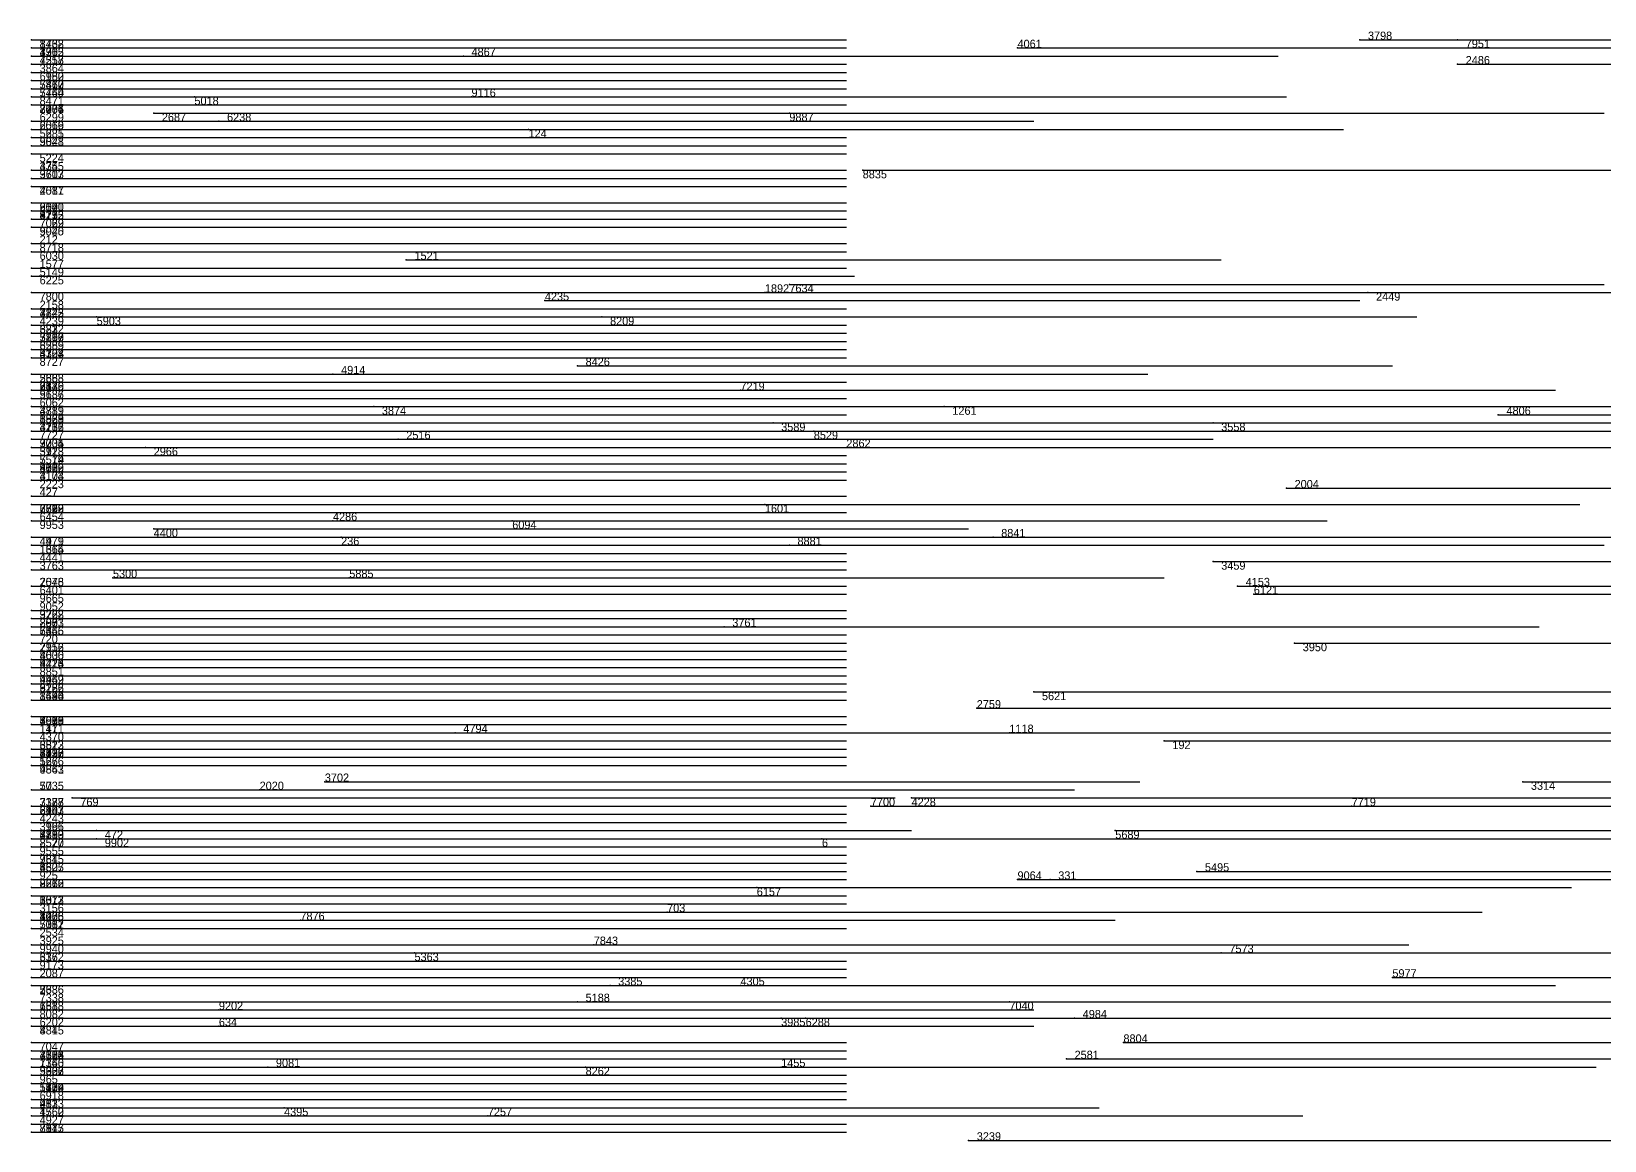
# Model space of a CAD drawing. Extents: x 0 to 1.1, y 0 to 1.
# Drawn here: x 0 to 0.193, y 0.733 to 0.869 of the extents above; entities that cross this region are included whole.
import ezdxf

# ---------------------------------------------------------------- set-up
doc = ezdxf.new("R2010")
doc.units = 0
for name, color, linetype in [('Normals', 1, 'CONTINUOUS'), ('Source_points', 5, 'CONTINUOUS'), ('Text', 3, 'CONTINUOUS')]:
    doc.layers.add(name, color=color, linetype=linetype)

msp = doc.modelspace()

# ---------------------------------------------------------------- linework, layer by layer
at = {"layer": 'Normals', "color": 1}
for p, q in [((0, 0.868, 0.669), (0.1, 0.868, 0.669)), ((0, 0.868, 0.422), (0.1, 0.868, 0.422)), ((0, 0.867, 0.419), (0.1, 0.867, 0.419)), ((0, 0.867, 0.095), (0.1, 0.867, 0.095)), ((0.121, 0.867), (0.221, 0.867)), ((0.163, 0.868), (0.263, 0.868)), ((0.175, 0.868, 1), (0.275, 0.868, 1)), ((0, 0.866, 0.098), (0.1, 0.866, 0.098)), ((0, 0.865, 0.765), (0.1, 0.865, 0.765)), ((0, 0.865, 0.653), (0.1, 0.865, 0.653)), ((0.053, 0.866, 1), (0.153, 0.866, 1)), ((0.175, 0.865, 1), (0.275, 0.865, 1)), ((0, 0.864, 0.944), (0.1, 0.864, 0.944)), ((0, 0.864, 0.093), (0.1, 0.864, 0.093)), ((0, 0.864, 0.058), (0.1, 0.864, 0.058)), ((0, 0.863, 0.598), (0.1, 0.863, 0.598)), ((0, 0.862, 0.093), (0.1, 0.862, 0.093)), ((0, 0.862, 0.528), (0.1, 0.862, 0.528)), ((0, 0.861, 0.189), (0.1, 0.861, 0.189)), ((0, 0.861, 0.821), (0.1, 0.861, 0.821)), ((0, 0.861, 0.924), (0.1, 0.861, 0.924)), ((0.02, 0.861), (0.12, 0.861)), ((0.054, 0.861), (0.154, 0.861)), ((0, 0.86, 0.68), (0.1, 0.86, 0.68)), ((0, 0.86, 0.825), (0.1, 0.86, 0.825)), ((0, 0.86, 0.677), (0.1, 0.86, 0.677)), ((0, 0.86, 0.715), (0.1, 0.86, 0.715)), ((0, 0.858, 0.952), (0.1, 0.858, 0.952)), ((0, 0.858, 0.518), (0.1, 0.858, 0.518)), ((0.015, 0.859, 1), (0.115, 0.859, 1)), ((0.023, 0.858, 1), (0.123, 0.858, 1)), ((0.093, 0.859), (0.193, 0.859)), ((0, 0.857, 0.342), (0.1, 0.857, 0.342)), ((0, 0.857, 0.259), (0.1, 0.857, 0.259)), ((0, 0.856, 0.425), (0.1, 0.856, 0.425)), ((0.061, 0.857), (0.161, 0.857)), ((0, 0.855, 0.679), (0.1, 0.855, 0.679)), ((0, 0.855, 0.897), (0.1, 0.855, 0.897)), ((0, 0.854, 0.082), (0.1, 0.854, 0.082)), ((0, 0.852, 0.129), (0.1, 0.852, 0.129)), ((0, 0.852, 0.833), (0.1, 0.852, 0.833)), ((0, 0.852, 0.379), (0.1, 0.852, 0.379)), ((0.102, 0.852), (0.202, 0.852)), ((0, 0.851, 0.4), (0.1, 0.851, 0.4)), ((0, 0.85, 0.912), (0.1, 0.85, 0.912)), ((0, 0.85, 0.422), (0.1, 0.85, 0.422)), ((0, 0.848, 0.551), (0.1, 0.848, 0.551)), ((0, 0.848, 0.432), (0.1, 0.848, 0.432)), ((0, 0.847, 0.977), (0.1, 0.847, 0.977)), ((0, 0.847, 0.459), (0.1, 0.847, 0.459)), ((0, 0.847, 0.072), (0.1, 0.847, 0.072)), ((0, 0.846, 0.45), (0.1, 0.846, 0.45)), ((0, 0.846, 0.273), (0.1, 0.846, 0.273)), ((0, 0.846, 0.178), (0.1, 0.846, 0.178)), ((0, 0.845, 0.27), (0.1, 0.845, 0.27)), ((0, 0.845, 0.722), (0.1, 0.845, 0.722)), ((0, 0.845, 0.149), (0.1, 0.845, 0.149)), ((0, 0.843, 0.341), (0.1, 0.843, 0.341)), ((0, 0.842, 0.866), (0.1, 0.842, 0.866)), ((0, 0.842, 0.855), (0.1, 0.842, 0.855)), ((0, 0.84, 0.92), (0.1, 0.84, 0.92)), ((0.046, 0.841, 1), (0.146, 0.841, 1)), ((0, 0.839, 0.201), (0.1, 0.839, 0.201)), ((0.001, 0.839, 1), (0.101, 0.839, 1)), ((0.093, 0.838), (0.193, 0.838)), ((0, 0.837, 0.337), (0.1, 0.837, 0.337)), ((0.063, 0.836, 1), (0.163, 0.836, 1)), ((0.09, 0.837), (0.19, 0.837)), ((0.164, 0.837), (0.264, 0.837)), ((0, 0.835, 0.318), (0.1, 0.835, 0.318)), ((0, 0.835, 0.669), (0.1, 0.835, 0.669)), ((0, 0.835, 0.146), (0.1, 0.835, 0.146)), ((0, 0.834, 0.951), (0.1, 0.834, 0.951)), ((0.008, 0.834, 1), (0.108, 0.834, 1)), ((0.07, 0.834), (0.17, 0.834)), ((0, 0.833, 0.809), (0.1, 0.833, 0.809)), ((0, 0.833, 0.17), (0.1, 0.833, 0.17)), ((0, 0.833, 0.167), (0.1, 0.833, 0.167)), ((0, 0.832, 0.144), (0.1, 0.832, 0.144)), ((0, 0.832, 0.188), (0.1, 0.832, 0.188)), ((0, 0.831, 0.608), (0.1, 0.831, 0.608)), ((0, 0.831, 0.403), (0.1, 0.831, 0.403)), ((0, 0.83, 0.579), (0.1, 0.83, 0.579)), ((0, 0.83, 0.302), (0.1, 0.83, 0.302)), ((0, 0.83, 0.944), (0.1, 0.83, 0.944)), ((0, 0.83, 0.274), (0.1, 0.83, 0.274)), ((0, 0.829, 0.835), (0.1, 0.829, 0.835)), ((0, 0.829, 0.999), (0.1, 0.829, 0.999)), ((0, 0.827, 0.529), (0.1, 0.827, 0.529)), ((0.037, 0.827), (0.137, 0.827)), ((0.067, 0.828, 1), (0.167, 0.828, 1)), ((0, 0.826, 0.13), (0.1, 0.826, 0.13)), ((0, 0.826, 0.268), (0.1, 0.826, 0.268)), ((0, 0.826, 0.531), (0.1, 0.826, 0.531)), ((0, 0.826, 0.704), (0.1, 0.826, 0.704)), ((0, 0.825, 0.05), (0.1, 0.825, 0.05)), ((0.087, 0.825), (0.187, 0.825)), ((0, 0.824, 0.349), (0.1, 0.824, 0.349)), ((0, 0.824, 0.808), (0.1, 0.824, 0.808)), ((0, 0.823, 0.704), (0.1, 0.823, 0.704)), ((0, 0.823, 0.945), (0.1, 0.823, 0.945)), ((0.042, 0.823, 1), (0.142, 0.823, 1)), ((0.112, 0.823), (0.212, 0.823)), ((0, 0.822, 0.928), (0.1, 0.822, 0.928)), ((0, 0.822, 0.227), (0.1, 0.822, 0.227)), ((0, 0.822, 0.166), (0.1, 0.822, 0.166)), ((0, 0.821, 0.635), (0.1, 0.821, 0.635)), ((0, 0.821, 0.409), (0.1, 0.821, 0.409)), ((0, 0.821, 0.276), (0.1, 0.821, 0.276)), ((0.091, 0.821, 1), (0.191, 0.821, 1)), ((0.145, 0.821), (0.245, 0.821)), ((0.18, 0.822, 1), (0.28, 0.822, 1)), ((0, 0.82, 0.413), (0.1, 0.82, 0.413)), ((0, 0.82, 0.049), (0.1, 0.82, 0.049)), ((0, 0.82, 0.246), (0.1, 0.82, 0.246)), ((0, 0.819, 0.875), (0.1, 0.819, 0.875)), ((0, 0.819, 0.911), (0.1, 0.819, 0.911)), ((0.045, 0.819, 1), (0.145, 0.819, 1)), ((0.096, 0.82), (0.196, 0.82)), ((0, 0.818, 0.572), (0.1, 0.818, 0.572)), ((0, 0.818, 1), (0.1, 0.818, 1)), ((0, 0.817, 0.806), (0.1, 0.817, 0.806)), ((0, 0.817, 0.86), (0.1, 0.817, 0.86)), ((0, 0.817, 0.118), (0.1, 0.817, 0.118)), ((0.014, 0.818, 1), (0.114, 0.818, 1)), ((0.1, 0.818, 1), (0.2, 0.818, 1)), ((0, 0.816, 0.231), (0.1, 0.816, 0.231)), ((0, 0.816, 0.751), (0.1, 0.816, 0.751)), ((0, 0.816, 0.508), (0.1, 0.816, 0.508)), ((0, 0.815, 0.498), (0.1, 0.815, 0.498)), ((0, 0.815, 0.225), (0.1, 0.815, 0.225)), ((0, 0.815, 0.129), (0.1, 0.815, 0.129)), ((0, 0.814, 0.962), (0.1, 0.814, 0.962)), ((0, 0.814, 0.143), (0.1, 0.814, 0.143)), ((0.154, 0.813, 1), (0.254, 0.813, 1)), ((0, 0.812, 0.044), (0.1, 0.812, 0.044)), ((0, 0.811, 0.282), (0.1, 0.811, 0.282)), ((0.09, 0.811), (0.19, 0.811)), ((0, 0.81, 0.803), (0.1, 0.81, 0.803)), ((0, 0.81, 0.627), (0.1, 0.81, 0.627)), ((0, 0.81, 0.485), (0.1, 0.81, 0.485)), ((0, 0.809, 0.12), (0.1, 0.809, 0.12)), ((0, 0.809, 0.278), (0.1, 0.809, 0.278)), ((0.037, 0.809), (0.137, 0.809)), ((0.059, 0.809), (0.159, 0.809)), ((0, 0.807, 0.791), (0.1, 0.807, 0.791)), ((0.015, 0.808, 1), (0.115, 0.808, 1)), ((0.038, 0.807, 1), (0.138, 0.807, 1)), ((0.118, 0.807), (0.218, 0.807)), ((0, 0.806, 0.792), (0.1, 0.806, 0.792)), ((0, 0.805, 0.481), (0.1, 0.805, 0.481)), ((0, 0.805, 0.723), (0.1, 0.805, 0.723)), ((0.093, 0.806, 1), (0.193, 0.806, 1)), ((0, 0.804, 0.996), (0.1, 0.804, 0.996)), ((0.145, 0.804), (0.245, 0.804)), ((0, 0.803, 0.479), (0.1, 0.803, 0.479)), ((0.01, 0.802, 1), (0.11, 0.802, 1)), ((0.039, 0.802, 1), (0.139, 0.802, 1)), ((0, 0.801, 0.148), (0.1, 0.801, 0.148)), ((0, 0.801, 0.676), (0.1, 0.801, 0.676)), ((0, 0.8, 0.907), (0.1, 0.8, 0.907)), ((0, 0.8, 0.09), (0.1, 0.8, 0.09)), ((0.148, 0.801, 1), (0.248, 0.801, 1)), ((0.15, 0.8), (0.25, 0.8)), ((0, 0.798, 0.75), (0.1, 0.798, 0.75)), ((0, 0.798, 0.573), (0.1, 0.798, 0.573)), ((0, 0.797, 0.924), (0.1, 0.797, 0.924)), ((0, 0.797, 0.132), (0.1, 0.797, 0.132)), ((0, 0.797, 0.721), (0.1, 0.797, 0.721)), ((0, 0.797, 0.217), (0.1, 0.797, 0.217)), ((0, 0.796, 0.879), (0.1, 0.796, 0.879)), ((0, 0.796, 0.365), (0.1, 0.796, 0.365)), ((0, 0.796, 0.014), (0.1, 0.796, 0.014)), ((0.085, 0.796), (0.185, 0.796)), ((0, 0.795, 0.145), (0.1, 0.795, 0.145)), ((0, 0.794, 0.713), (0.1, 0.794, 0.713)), ((0.155, 0.794), (0.256, 0.794)), ((0, 0.793, 0.85), (0.1, 0.793, 0.85)), ((0, 0.793, 0.568), (0.1, 0.793, 0.568)), ((0, 0.793, 0.649), (0.1, 0.793, 0.649)), ((0, 0.792, 0.865), (0.1, 0.792, 0.865)), ((0, 0.792, 0.672), (0.1, 0.792, 0.672)), ((0, 0.791, 0.787), (0.1, 0.791, 0.787)), ((0, 0.791, 0.071), (0.1, 0.791, 0.071)), ((0, 0.79, 0.411), (0.1, 0.79, 0.411)), ((0, 0.79, 0.551), (0.1, 0.79, 0.551)), ((0, 0.789, 0.829), (0.1, 0.789, 0.829)), ((0, 0.789, 0.238), (0.1, 0.789, 0.238)), ((0, 0.788, 0.99), (0.1, 0.788, 0.99)), ((0, 0.788, 0.853), (0.1, 0.788, 0.853)), ((0, 0.788, 0.644), (0.1, 0.788, 0.644)), ((0.123, 0.788, 1), (0.223, 0.788, 1)), ((0, 0.787, 0.18), (0.1, 0.787, 0.18)), ((0, 0.787, 0.833), (0.1, 0.787, 0.833)), ((0.116, 0.786, 1), (0.216, 0.786, 1)), ((0, 0.785, 0.973), (0.1, 0.785, 0.973)), ((0, 0.785, 0.266), (0.1, 0.785, 0.266)), ((0, 0.784, 0.312), (0.1, 0.784, 0.312)), ((0, 0.784, 0.439), (0.1, 0.784, 0.439)), ((0, 0.784, 0.309), (0.1, 0.784, 0.309)), ((0, 0.783, 0.54), (0.1, 0.783, 0.54)), ((0, 0.783, 0.436), (0.1, 0.783, 0.436)), ((0, 0.782, 0.169), (0.1, 0.782, 0.169)), ((0, 0.782, 0.816), (0.1, 0.782, 0.816)), ((0.052, 0.783, 1), (0.152, 0.783, 1)), ((0.12, 0.783), (0.22, 0.783)), ((0.139, 0.782), (0.239, 0.782)), ((0, 0.781, 0.877), (0.1, 0.781, 0.877)), ((0, 0.781, 0.159), (0.1, 0.781, 0.159)), ((0, 0.781, 0.586), (0.1, 0.781, 0.586)), ((0, 0.781, 0.264), (0.1, 0.781, 0.264)), ((0, 0.78, 0.33), (0.1, 0.78, 0.33)), ((0, 0.78, 0.277), (0.1, 0.78, 0.277)), ((0, 0.779, 0.497), (0.1, 0.779, 0.497)), ((0, 0.779, 0.203), (0.1, 0.779, 0.203)), ((0, 0.779, 0.402), (0.1, 0.779, 0.402)), ((0, 0.779, 0.227), (0.1, 0.779, 0.227)), ((0, 0.776, 0.092), (0.1, 0.776, 0.092)), ((0, 0.776, 0.335), (0.1, 0.776, 0.335)), ((0.028, 0.776), (0.128, 0.776)), ((0.036, 0.777, 1), (0.136, 0.777, 1)), ((0.183, 0.777), (0.283, 0.777)), ((0.005, 0.775), (0.106, 0.775)), ((0.108, 0.775), (0.208, 0.775)), ((0, 0.774, 0.469), (0.1, 0.774, 0.469)), ((0, 0.774, 0.747), (0.1, 0.774, 0.747)), ((0, 0.774, 0.086), (0.1, 0.774, 0.086)), ((0, 0.774, 0.161), (0.1, 0.774, 0.161)), ((0, 0.774, 0.737), (0.1, 0.774, 0.737)), ((0, 0.774, 0.069), (0.1, 0.774, 0.069)), ((0, 0.773, 0.816), (0.1, 0.773, 0.816)), ((0.103, 0.774), (0.203, 0.774)), ((0.162, 0.774), (0.262, 0.774)), ((0, 0.772, 0.867), (0.1, 0.772, 0.867)), ((0, 0.771, 0.04), (0.1, 0.771, 0.04)), ((0, 0.771, 0.838), (0.1, 0.771, 0.838)), ((0.008, 0.771), (0.108, 0.771)), ((0.133, 0.771), (0.233, 0.771)), ((0, 0.77, 0.507), (0.1, 0.77, 0.507)), ((0, 0.77, 0.049), (0.1, 0.77, 0.049)), ((0, 0.77, 0.652), (0.1, 0.77, 0.652)), ((0, 0.77, 0.566), (0.1, 0.77, 0.566)), ((0, 0.769, 0.134), (0.1, 0.769, 0.134)), ((0, 0.769, 0.846), (0.1, 0.769, 0.846)), ((0.008, 0.77, 1), (0.108, 0.77, 1)), ((0.097, 0.77), (0.197, 0.77)), ((0, 0.768, 0.015), (0.1, 0.768, 0.015)), ((0, 0.767, 0.122), (0.1, 0.767, 0.122)), ((0, 0.766, 0.124), (0.1, 0.766, 0.124)), ((0, 0.766, 0.581), (0.1, 0.766, 0.581)), ((0, 0.766, 0.028), (0.1, 0.766, 0.028)), ((0, 0.766, 0.175), (0.1, 0.766, 0.175)), ((0, 0.765, 0.518), (0.1, 0.765, 0.518)), ((0, 0.765, 0.592), (0.1, 0.765, 0.592)), ((0.121, 0.765, 1), (0.221, 0.765, 1)), ((0.125, 0.765, 1), (0.225, 0.765, 1)), ((0.143, 0.766), (0.243, 0.766)), ((0, 0.764, 0.883), (0.1, 0.764, 0.883)), ((0, 0.763, 0.135), (0.1, 0.763, 0.135)), ((0, 0.763, 0.06), (0.1, 0.763, 0.06)), ((0.089, 0.764, 1), (0.189, 0.764, 1)), ((0, 0.762, 0.932), (0.1, 0.762, 0.932)), ((0, 0.761, 0.104), (0.1, 0.761, 0.104)), ((0, 0.761, 0.785), (0.1, 0.761, 0.785)), ((0, 0.761, 0.323), (0.1, 0.761, 0.323)), ((0, 0.761, 0.497), (0.1, 0.761, 0.497)), ((0.078, 0.761), (0.178, 0.761)), ((0, 0.76, 0.566), (0.1, 0.76, 0.566)), ((0, 0.76, 0.268), (0.1, 0.76, 0.268)), ((0, 0.759, 0.661), (0.1, 0.759, 0.661)), ((0, 0.759, 0.468), (0.1, 0.759, 0.468)), ((0, 0.759, 0.06), (0.1, 0.759, 0.06)), ((0.033, 0.76), (0.133, 0.76)), ((0, 0.757, 0.579), (0.1, 0.757, 0.579)), ((0.069, 0.757, 1), (0.169, 0.757, 1)), ((0, 0.756, 0.708), (0.1, 0.756, 0.708)), ((0, 0.755, 0.086), (0.1, 0.755, 0.086)), ((0, 0.755, 0.501), (0.1, 0.755, 0.501)), ((0.047, 0.756), (0.147, 0.756)), ((0.146, 0.756), (0.246, 0.756)), ((0, 0.754, 0.576), (0.1, 0.754, 0.576)), ((0, 0.753, 0.167), (0.1, 0.753, 0.167)), ((0.167, 0.753), (0.267, 0.753)), ((0, 0.752, 0.973), (0.1, 0.752, 0.973)), ((0, 0.752, 0.483), (0.1, 0.752, 0.483)), ((0, 0.752, 0.624), (0.1, 0.752, 0.624)), ((0.071, 0.752), (0.171, 0.752)), ((0.087, 0.752), (0.187, 0.752)), ((0, 0.75, 0.357), (0.1, 0.75, 0.357)), ((0, 0.749, 0.633), (0.1, 0.749, 0.633)), ((0, 0.749, 0.659), (0.1, 0.749, 0.659)), ((0, 0.749, 0.986), (0.1, 0.749, 0.986)), ((0, 0.749, 0.693), (0.1, 0.749, 0.693)), ((0.023, 0.749, 1), (0.123, 0.749, 1)), ((0.067, 0.75, 1), (0.167, 0.75, 1)), ((0.12, 0.75, 1), (0.22, 0.75, 1)), ((0, 0.748, 0.528), (0.1, 0.748, 0.528)), ((0.092, 0.748, 1), (0.192, 0.748, 1)), ((0.095, 0.748, 1), (0.195, 0.748, 1)), ((0.128, 0.748, 1), (0.228, 0.748, 1)), ((0, 0.747, 0.335), (0.1, 0.747, 0.335)), ((0, 0.747, 0.788), (0.1, 0.747, 0.788)), ((0.023, 0.747, 1), (0.123, 0.747, 1)), ((0, 0.745, 0.514), (0.1, 0.745, 0.514)), ((0, 0.744, 0.324), (0.1, 0.744, 0.324)), ((0, 0.744, 0.752), (0.1, 0.744, 0.752)), ((0.134, 0.745), (0.234, 0.745)), ((0, 0.743, 0.751), (0.1, 0.743, 0.751)), ((0, 0.743, 0.976), (0.1, 0.743, 0.976)), ((0, 0.743, 0.313), (0.1, 0.743, 0.313)), ((0, 0.743, 0.217), (0.1, 0.743, 0.217)), ((0, 0.742, 0.641), (0.1, 0.742, 0.641)), ((0, 0.742, 0.666), (0.1, 0.742, 0.666)), ((0.029, 0.742, 1), (0.129, 0.742, 1)), ((0.068, 0.742, 1), (0.168, 0.742, 1)), ((0.092, 0.742), (0.192, 0.742)), ((0.127, 0.743, 1), (0.227, 0.743, 1)), ((0, 0.741, 0.575), (0.1, 0.741, 0.575)), ((0, 0.741, 0.116), (0.1, 0.741, 0.116)), ((0, 0.74, 0.11), (0.1, 0.74, 0.11)), ((0, 0.74, 0.721), (0.1, 0.74, 0.721)), ((0, 0.739, 0.841), (0.1, 0.739, 0.841)), ((0, 0.739, 0.302), (0.1, 0.739, 0.302)), ((0, 0.739, 0.612), (0.1, 0.739, 0.612)), ((0, 0.739, 0.944), (0.1, 0.739, 0.944)), ((0, 0.738, 0.232), (0.1, 0.738, 0.232)), ((0, 0.738, 0.452), (0.1, 0.738, 0.452)), ((0, 0.738, 0.421), (0.1, 0.738, 0.421)), ((0, 0.737, 0.491), (0.1, 0.737, 0.491)), ((0, 0.737, 0.008), (0.1, 0.737, 0.008)), ((0, 0.737, 0.186), (0.1, 0.737, 0.186)), ((0, 0.736, 0.09), (0.1, 0.736, 0.09)), ((0.031, 0.737), (0.131, 0.737)), ((0.056, 0.736), (0.156, 0.736)), ((0, 0.735, 0.231), (0.1, 0.735, 0.231)), ((0, 0.735, 0.95), (0.1, 0.735, 0.95)), ((0, 0.734, 0.894), (0.1, 0.734, 0.894)), ((0.115, 0.733, 1), (0.215, 0.733, 1))]:
    msp.add_line(p, q, dxfattribs=at)
at = {"layer": 'Source_points', "color": 5}
for p in [(0, 0.868, 0.669), (0, 0.868, 0.422), (0, 0.867, 0.419), (0, 0.867, 0.095), (0.121, 0.867), (0.163, 0.868), (0.175, 0.868, 1), (0, 0.866, 0.098), (0, 0.865, 0.765), (0, 0.865, 0.653), (0.053, 0.866, 1), (0.175, 0.865, 1), (0, 0.864, 0.944), (0, 0.864, 0.093), (0, 0.864, 0.058), (0, 0.863, 0.598), (0, 0.862, 0.093), (0, 0.862, 0.528), (0, 0.861, 0.189), (0, 0.861, 0.821), (0, 0.861, 0.924), (0.02, 0.861), (0.054, 0.861), (0, 0.86, 0.68), (0, 0.86, 0.825), (0, 0.86, 0.677), (0, 0.86, 0.715), (0, 0.858, 0.952), (0, 0.858, 0.518), (0.015, 0.859, 1), (0.023, 0.858, 1), (0.093, 0.859), (0, 0.857, 0.342), (0, 0.857, 0.259), (0, 0.856, 0.425), (0.061, 0.857), (0, 0.855, 0.679), (0, 0.855, 0.897), (0, 0.854, 0.082), (0, 0.852, 0.129), (0, 0.852, 0.833), (0, 0.852, 0.379), (0.102, 0.852), (0, 0.851, 0.4), (0, 0.85, 0.912), (0, 0.85, 0.422), (0, 0.848, 0.551), (0, 0.848, 0.432), (0, 0.847, 0.977), (0, 0.847, 0.459), (0, 0.847, 0.072), (0, 0.846, 0.45), (0, 0.846, 0.273), (0, 0.846, 0.178), (0, 0.845, 0.27), (0, 0.845, 0.722), (0, 0.845, 0.149), (0, 0.843, 0.341), (0, 0.842, 0.866), (0, 0.842, 0.855), (0, 0.84, 0.92), (0.046, 0.841, 1), (0, 0.839, 0.201), (0.001, 0.839, 1), (0.093, 0.838), (0, 0.837, 0.337), (0.063, 0.836, 1), (0.09, 0.837), (0.164, 0.837), (0, 0.835, 0.318), (0, 0.835, 0.669), (0, 0.835, 0.146), (0, 0.834, 0.951), (0.008, 0.834, 1), (0.07, 0.834), (0, 0.833, 0.809), (0, 0.833, 0.17), (0, 0.833, 0.167), (0, 0.832, 0.144), (0, 0.832, 0.188), (0, 0.831, 0.608), (0, 0.831, 0.403), (0, 0.83, 0.579), (0, 0.83, 0.302), (0, 0.83, 0.944), (0, 0.83, 0.274), (0, 0.829, 0.835), (0, 0.829, 0.999), (0, 0.827, 0.529), (0.037, 0.827), (0.067, 0.828, 1), (0, 0.826, 0.13), (0, 0.826, 0.268), (0, 0.826, 0.531), (0, 0.826, 0.704), (0, 0.825, 0.05), (0.087, 0.825), (0, 0.824, 0.349), (0, 0.824, 0.808), (0, 0.823, 0.704), (0, 0.823, 0.945), (0.042, 0.823, 1), (0.112, 0.823), (0, 0.822, 0.928), (0, 0.822, 0.227), (0, 0.822, 0.166), (0, 0.821, 0.635), (0, 0.821, 0.409), (0, 0.821, 0.276), (0.091, 0.821, 1), (0.145, 0.821), (0.18, 0.822, 1), (0, 0.82, 0.413), (0, 0.82, 0.049), (0, 0.82, 0.246), (0, 0.819, 0.875), (0, 0.819, 0.911), (0.045, 0.819, 1), (0.096, 0.82), (0, 0.818, 0.572), (0, 0.818, 1), (0, 0.817, 0.806), (0, 0.817, 0.86), (0, 0.817, 0.118), (0.014, 0.818, 1), (0.1, 0.818, 1), (0, 0.816, 0.231), (0, 0.816, 0.751), (0, 0.816, 0.508), (0, 0.815, 0.498), (0, 0.815, 0.225), (0, 0.815, 0.129), (0, 0.814, 0.962), (0, 0.814, 0.143), (0.154, 0.813, 1), (0, 0.812, 0.044), (0, 0.811, 0.282), (0.09, 0.811), (0, 0.81, 0.803), (0, 0.81, 0.627), (0, 0.81, 0.485), (0, 0.809, 0.12), (0, 0.809, 0.278), (0.037, 0.809), (0.059, 0.809), (0, 0.807, 0.791), (0.015, 0.808, 1), (0.038, 0.807, 1), (0.118, 0.807), (0, 0.806, 0.792), (0, 0.805, 0.481), (0, 0.805, 0.723), (0.093, 0.806, 1), (0, 0.804, 0.996), (0.145, 0.804), (0, 0.803, 0.479), (0.01, 0.802, 1), (0.039, 0.802, 1), (0, 0.801, 0.148), (0, 0.801, 0.676), (0, 0.8, 0.907), (0, 0.8, 0.09), (0.148, 0.801, 1), (0.15, 0.8), (0, 0.798, 0.75), (0, 0.798, 0.573), (0, 0.797, 0.924), (0, 0.797, 0.132), (0, 0.797, 0.721), (0, 0.797, 0.217), (0, 0.796, 0.879), (0, 0.796, 0.365), (0, 0.796, 0.014), (0.085, 0.796), (0, 0.795, 0.145), (0, 0.794, 0.713), (0.155, 0.794), (0, 0.793, 0.85), (0, 0.793, 0.568), (0, 0.793, 0.649), (0, 0.792, 0.865), (0, 0.792, 0.672), (0, 0.791, 0.787), (0, 0.791, 0.071), (0, 0.79, 0.411), (0, 0.79, 0.551), (0, 0.789, 0.829), (0, 0.789, 0.238), (0, 0.788, 0.99), (0, 0.788, 0.853), (0, 0.788, 0.644), (0.123, 0.788, 1), (0, 0.787, 0.18), (0, 0.787, 0.833), (0.116, 0.786, 1), (0, 0.785, 0.973), (0, 0.785, 0.266), (0, 0.784, 0.312), (0, 0.784, 0.439), (0, 0.784, 0.309), (0, 0.783, 0.54), (0, 0.783, 0.436), (0, 0.782, 0.169), (0, 0.782, 0.816), (0.052, 0.783, 1), (0.12, 0.783), (0.139, 0.782), (0, 0.781, 0.877), (0, 0.781, 0.159), (0, 0.781, 0.586), (0, 0.781, 0.264), (0, 0.78, 0.33), (0, 0.78, 0.277), (0, 0.779, 0.497), (0, 0.779, 0.203), (0, 0.779, 0.402), (0, 0.779, 0.227), (0, 0.776, 0.092), (0, 0.776, 0.335), (0.028, 0.776), (0.036, 0.777, 1), (0.183, 0.777), (0.005, 0.775), (0.108, 0.775), (0, 0.774, 0.469), (0, 0.774, 0.747), (0, 0.774, 0.086), (0, 0.774, 0.161), (0, 0.774, 0.737), (0, 0.774, 0.069), (0, 0.773, 0.816), (0.103, 0.774), (0.162, 0.774), (0, 0.772, 0.867), (0, 0.771, 0.04), (0, 0.771, 0.838), (0.008, 0.771), (0.133, 0.771), (0, 0.77, 0.507), (0, 0.77, 0.049), (0, 0.77, 0.652), (0, 0.77, 0.566), (0, 0.769, 0.134), (0, 0.769, 0.846), (0.008, 0.77, 1), (0.097, 0.77), (0, 0.768, 0.015), (0, 0.767, 0.122), (0, 0.766, 0.124), (0, 0.766, 0.581), (0, 0.766, 0.028), (0, 0.766, 0.175), (0, 0.765, 0.518), (0, 0.765, 0.592), (0.121, 0.765, 1), (0.125, 0.765, 1), (0.143, 0.766), (0, 0.764, 0.883), (0, 0.763, 0.135), (0, 0.763, 0.06), (0.089, 0.764, 1), (0, 0.762, 0.932), (0, 0.761, 0.104), (0, 0.761, 0.785), (0, 0.761, 0.323), (0, 0.761, 0.497), (0.078, 0.761), (0, 0.76, 0.566), (0, 0.76, 0.268), (0, 0.759, 0.661), (0, 0.759, 0.468), (0, 0.759, 0.06), (0.033, 0.76), (0, 0.757, 0.579), (0.069, 0.757, 1), (0, 0.756, 0.708), (0, 0.755, 0.086), (0, 0.755, 0.501), (0.047, 0.756), (0.146, 0.756), (0, 0.754, 0.576), (0, 0.753, 0.167), (0.167, 0.753), (0, 0.752, 0.973), (0, 0.752, 0.483), (0, 0.752, 0.624), (0.071, 0.752), (0.087, 0.752), (0, 0.75, 0.357), (0, 0.749, 0.633), (0, 0.749, 0.659), (0, 0.749, 0.986), (0, 0.749, 0.693), (0.023, 0.749, 1), (0.067, 0.75, 1), (0.12, 0.75, 1), (0, 0.748, 0.528), (0.092, 0.748, 1), (0.095, 0.748, 1), (0.128, 0.748, 1), (0, 0.747, 0.335), (0, 0.747, 0.788), (0.023, 0.747, 1), (0, 0.745, 0.514), (0, 0.744, 0.324), (0, 0.744, 0.752), (0.134, 0.745), (0, 0.743, 0.751), (0, 0.743, 0.976), (0, 0.743, 0.313), (0, 0.743, 0.217), (0, 0.742, 0.641), (0, 0.742, 0.666), (0.029, 0.742, 1), (0.068, 0.742, 1), (0.092, 0.742), (0.127, 0.743, 1), (0, 0.741, 0.575), (0, 0.741, 0.116), (0, 0.74, 0.11), (0, 0.74, 0.721), (0, 0.739, 0.841), (0, 0.739, 0.302), (0, 0.739, 0.612), (0, 0.739, 0.944), (0, 0.738, 0.232), (0, 0.738, 0.452), (0, 0.738, 0.421), (0, 0.737, 0.491), (0, 0.737, 0.008), (0, 0.737, 0.186), (0, 0.736, 0.09), (0.031, 0.737), (0.056, 0.736), (0, 0.735, 0.231), (0, 0.735, 0.95), (0, 0.734, 0.894), (0.115, 0.733, 1)]:
    msp.add_point(p, dxfattribs=at)

# ---------------------------------------------------------------- texts
at = {"layer": 'Text', "color": 3}
for s, p in [('3798', (0.164, 0.868)), ('4312', (0.001, 0.866, 0.095)), ('396', (0.001, 0.866, 0.419)), ('8432', (0.001, 0.867, 0.422)), ('1768', (0.001, 0.867, 0.669)), ('1705', (0.001, 0.866, 0.098)), ('4867', (0.054, 0.866, 1)), ('4061', (0.121, 0.867)), ('7951', (0.176, 0.867, 1)), ('4257', (0.001, 0.865, 0.765)), ('3864', (0.001, 0.864, 0.944)), ('7518', (0.001, 0.865, 0.653)), ('2486', (0.176, 0.865, 1)), ('5372', (0.001, 0.862, 0.598)), ('5860', (0.001, 0.862, 0.093)), ('6152', (0.001, 0.863, 0.093)), ('6980', (0.001, 0.863, 0.058)), ('7417', (0.001, 0.862, 0.528)), ('5440', (0.001, 0.861, 0.189)), ('8471', (0.001, 0.86, 0.924)), ('7764', (0.001, 0.861, 0.821)), ('5018', (0.02, 0.86)), ('9116', (0.054, 0.861)), ('3271', (0.001, 0.859, 0.825)), ('8007', (0.001, 0.859, 0.715)), ('2404', (0.001, 0.859, 0.68)), ('7786', (0.001, 0.859, 0.677)), ('6299', (0.001, 0.858, 0.518)), ('2687', (0.016, 0.858, 1)), ('6238', (0.024, 0.858, 1)), ('9887', (0.093, 0.858)), ('2569', (0.001, 0.857, 0.952)), ('6016', (0.001, 0.857, 0.259)), ('5281', (0.001, 0.856, 0.342)), ('5685', (0.001, 0.856, 0.425)), ('5821', (0.001, 0.855, 0.679)), ('9048', (0.001, 0.855, 0.897)), ('124', (0.061, 0.856)), ('5224', (0.001, 0.853, 0.082)), ('4755', (0.001, 0.852, 0.833)), ('3345', (0.001, 0.852, 0.129)), ('3607', (0.001, 0.851, 0.4)), ('9713', (0.001, 0.851, 0.379)), ('8835', (0.102, 0.851)), ('4087', (0.001, 0.849, 0.422)), ('2511', (0.001, 0.849, 0.912)), ('9001', (0.001, 0.847, 0.432)), ('657', (0.001, 0.847, 0.551)), ('2140', (0.001, 0.847, 0.977)), ('4255', (0.001, 0.846, 0.45)), ('3192', (0.001, 0.846, 0.459)), ('5272', (0.001, 0.846, 0.273)), ('9712', (0.001, 0.846, 0.072)), ('7022', (0.001, 0.845, 0.722)), ('7069', (0.001, 0.845, 0.178)), ('5925', (0.001, 0.844, 0.27)), ('9040', (0.001, 0.844, 0.149)), ('212', (0.001, 0.843, 0.341)), ('8718', (0.001, 0.842, 0.855)), ('6030', (0.001, 0.841, 0.866)), ('1521', (0.047, 0.841, 1)), ('5149', (0.001, 0.839, 0.201)), ('1577', (0.001, 0.84, 0.92)), ('6225', (0.001, 0.838, 1)), ('1892', (0.09, 0.837)), ('7634', (0.093, 0.837)), ('7800', (0.001, 0.836, 0.337)), ('2158', (0.001, 0.835, 0.318)), ('4235', (0.063, 0.836, 1)), ('2449', (0.165, 0.836)), ('4123', (0.001, 0.834, 0.951)), ('4239', (0.001, 0.833, 0.167)), ('3845', (0.001, 0.834, 0.669)), ('7242', (0.001, 0.834, 0.146)), ('5903', (0.008, 0.833, 1)), ('8209', (0.071, 0.833)), ('531', (0.001, 0.832, 0.809)), ('3822', (0.001, 0.832, 0.17)), ('3299', (0.001, 0.831, 0.608)), ('5866', (0.001, 0.831, 0.188)), ('623', (0.001, 0.832, 0.144)), ('7117', (0.001, 0.831, 0.403)), ('8255', (0.001, 0.83, 0.274)), ('6589', (0.001, 0.83, 0.944)), ('4108', (0.001, 0.829, 0.302)), ('3724', (0.001, 0.829, 0.579)), ('5357', (0.001, 0.829, 0.835)), ('8727', (0.001, 0.828, 0.999)), ('8426', (0.068, 0.828, 1)), ('5688', (0.001, 0.826, 0.268)), ('2863', (0.001, 0.826, 0.529)), ('4914', (0.038, 0.827)), ('5187', (0.001, 0.824, 0.349)), ('9449', (0.001, 0.825, 0.704)), ('9636', (0.001, 0.824, 0.808)), ('2176', (0.001, 0.825, 0.13)), ('6345', (0.001, 0.825, 0.531)), ('7630', (0.001, 0.825, 0.05)), ('7219', (0.087, 0.825)), ('4811', (0.001, 0.822, 0.227)), ('3789', (0.001, 0.822, 0.704)), ('6062', (0.001, 0.823, 0.945)), ('3874', (0.043, 0.822, 1)), ('1261', (0.113, 0.822)), ('4806', (0.181, 0.822, 1)), ('4216', (0.001, 0.82, 0.635)), ('3131', (0.001, 0.82, 0.413)), ('3762', (0.001, 0.82, 0.049)), ('8528', (0.001, 0.821, 0.409)), ('8959', (0.001, 0.821, 0.276)), ('6831', (0.001, 0.821, 0.166)), ('1563', (0.001, 0.821, 0.928)), ('3589', (0.092, 0.82, 1)), ('3558', (0.146, 0.82)), ('3701', (0.001, 0.818, 0.875)), ('9235', (0.001, 0.818, 0.911)), ('7727', (0.001, 0.819, 0.246)), ('7004', (0.001, 0.818, 1)), ('2516', (0.046, 0.819, 1)), ('8529', (0.096, 0.819)), ('2862', (0.1, 0.818, 1)), ('3123', (0.001, 0.817, 0.572)), ('5728', (0.001, 0.817, 0.806)), ('5913', (0.001, 0.817, 0.86)), ('5514', (0.001, 0.816, 0.508)), ('7579', (0.001, 0.816, 0.118)), ('2966', (0.015, 0.817, 1)), ('4722', (0.001, 0.815, 0.231)), ('4886', (0.001, 0.815, 0.751)), ('4104', (0.001, 0.814, 0.143)), ('3173', (0.001, 0.814, 0.225)), ('911', (0.001, 0.815, 0.498)), ('8009', (0.001, 0.815, 0.129)), ('427', (0.001, 0.812, 0.044)), ('2223', (0.001, 0.813, 0.962)), ('2004', (0.155, 0.813, 1)), ('2729', (0.001, 0.81, 0.803)), ('6519', (0.001, 0.81, 0.282)), ('6892', (0.001, 0.81, 0.627)), ('7668', (0.001, 0.81, 0.485)), ('1601', (0.09, 0.81)), ('9953', (0.001, 0.808, 0.278)), ('6454', (0.001, 0.809, 0.12)), ('4286', (0.037, 0.809)), ('6094', (0.059, 0.808)), ('4479', (0.001, 0.806, 0.792)), ('4971', (0.001, 0.806, 0.791)), ('4400', (0.015, 0.807, 1)), ('236', (0.038, 0.806, 1)), ('8881', (0.094, 0.806, 1)), ('8841', (0.119, 0.807)), ('4441', (0.001, 0.804, 0.996)), ('1365', (0.001, 0.805, 0.481)), ('1614', (0.001, 0.805, 0.723)), ('3763', (0.001, 0.803, 0.479)), ('3459', (0.146, 0.803)), ('2048', (0.001, 0.801, 0.148)), ('7575', (0.001, 0.801, 0.676)), ('5300', (0.01, 0.802, 1)), ('5885', (0.039, 0.802, 1)), ('4153', (0.149, 0.801, 1)), ('9665', (0.001, 0.799, 0.09)), ('6401', (0.001, 0.8, 0.907)), ('6121', (0.15, 0.8)), ('3222', (0.001, 0.797, 0.721)), ('9052', (0.001, 0.798, 0.75)), ('9768', (0.001, 0.797, 0.573)), ('5645', (0.001, 0.795, 0.145)), ('8803', (0.001, 0.796, 0.217)), ('8961', (0.001, 0.796, 0.014)), ('2083', (0.001, 0.796, 0.924)), ('2373', (0.001, 0.796, 0.132)), ('6366', (0.001, 0.795, 0.879)), ('7456', (0.001, 0.795, 0.365)), ('3761', (0.086, 0.796)), ('720', (0.001, 0.794, 0.713)), ('2156', (0.001, 0.793, 0.85)), ('7912', (0.001, 0.793, 0.568)), ('3950', (0.156, 0.793)), ('4030', (0.001, 0.792, 0.865)), ('4426', (0.001, 0.791, 0.787)), ('8606', (0.001, 0.792, 0.649)), ('8414', (0.001, 0.791, 0.672)), ('9223', (0.001, 0.791, 0.071)), ('4469', (0.001, 0.789, 0.411)), ('8851', (0.001, 0.79, 0.551)), ('9942', (0.001, 0.789, 0.238)), ('328', (0.001, 0.788, 0.99)), ('3640', (0.001, 0.787, 0.853)), ('9156', (0.001, 0.788, 0.644)), ('8636', (0.001, 0.787, 0.833)), ('6222', (0.001, 0.788, 0.829)), ('1494', (0.001, 0.787, 0.18)), ('5621', (0.124, 0.787, 1)), ('2759', (0.116, 0.786, 1)), ('4598', (0.001, 0.784, 0.312)), ('3983', (0.001, 0.784, 0.973)), ('5019', (0.001, 0.784, 0.439)), ('7501', (0.001, 0.784, 0.266)), ('7576', (0.001, 0.784, 0.309)), ('1111', (0.001, 0.783, 0.54)), ('1471', (0.001, 0.783, 0.436)), ('4794', (0.053, 0.783, 1)), ('1118', (0.12, 0.783)), ('4370', (0.001, 0.782, 0.169)), ('3823', (0.001, 0.781, 0.877)), ('6512', (0.001, 0.781, 0.816)), ('192', (0.14, 0.781)), ('4590', (0.001, 0.78, 0.33)), ('5998', (0.001, 0.78, 0.159)), ('5276', (0.001, 0.779, 0.402)), ('8127', (0.001, 0.78, 0.264)), ('6712', (0.001, 0.78, 0.586)), ('7435', (0.001, 0.78, 0.277)), ('1666', (0.001, 0.779, 0.497)), ('4841', (0.001, 0.778, 0.203)), ('9563', (0.001, 0.778, 0.227)), ('3702', (0.036, 0.777, 1)), ('5735', (0.001, 0.776, 0.335)), ('70', (0.001, 0.776, 0.092)), ('2020', (0.028, 0.776)), ('3314', (0.184, 0.776)), ('3183', (0.001, 0.774, 0.747)), ('3327', (0.001, 0.774, 0.086)), ('7178', (0.001, 0.774, 0.737)), ('769', (0.006, 0.774)), ('7700', (0.103, 0.774)), ('4228', (0.108, 0.774)), ('7719', (0.162, 0.774)), ('4243', (0.001, 0.772, 0.816)), ('8401', (0.001, 0.773, 0.069)), ('2947', (0.001, 0.773, 0.469)), ('6183', (0.001, 0.773, 0.161)), ('4283', (0.001, 0.77, 0.838)), ('3191', (0.001, 0.771, 0.867)), ('3966', (0.001, 0.771, 0.04)), ('3890', (0.001, 0.77, 0.507)), ('5119', (0.001, 0.77, 0.049)), ('7780', (0.001, 0.77, 0.652)), ('472', (0.009, 0.77)), ('5689', (0.133, 0.77)), ('8520', (0.001, 0.769, 0.566)), ('9555', (0.001, 0.768, 0.846)), ('2577', (0.001, 0.769, 0.134)), ('9902', (0.009, 0.769, 1)), ('6', (0.097, 0.769)), ('4627', (0.001, 0.766, 0.028)), ('3505', (0.001, 0.766, 0.581)), ('9815', (0.001, 0.767, 0.122)), ('764', (0.001, 0.767, 0.015)), ('6827', (0.001, 0.766, 0.175)), ('5495', (0.144, 0.766)), ('925', (0.001, 0.765, 0.124)), ('8672', (0.001, 0.764, 0.883)), ('9216', (0.001, 0.764, 0.592)), ('2560', (0.001, 0.764, 0.518)), ('9064', (0.121, 0.765, 1)), ('331', (0.126, 0.765, 1)), ('3012', (0.001, 0.762, 0.135)), ('6313', (0.001, 0.762, 0.06)), ('1671', (0.001, 0.762, 0.932)), ('6157', (0.089, 0.763, 1)), ('4208', (0.001, 0.76, 0.566)), ('3156', (0.001, 0.761, 0.323)), ('8066', (0.001, 0.76, 0.497)), ('225', (0.001, 0.76, 0.104)), ('1475', (0.001, 0.76, 0.785)), ('7876', (0.033, 0.76)), ('703', (0.078, 0.761)), ('5152', (0.001, 0.759, 0.268)), ('7087', (0.001, 0.759, 0.468)), ('7311', (0.001, 0.759, 0.06)), ('2534', (0.001, 0.758, 0.661)), ('3925', (0.001, 0.757, 0.579)), ('9940', (0.001, 0.756, 0.708)), ('7843', (0.069, 0.757, 1)), ('7573', (0.147, 0.756)), ('3172', (0.001, 0.755, 0.501)), ('9173', (0.001, 0.754, 0.576)), ('636', (0.001, 0.755, 0.086)), ('5363', (0.047, 0.755)), ('2087', (0.001, 0.753, 0.167)), ('3385', (0.072, 0.752)), ('4305', (0.087, 0.752)), ('5977', (0.167, 0.753)), ('5636', (0.001, 0.751, 0.624)), ('253', (0.001, 0.751, 0.973)), ('738', (0.001, 0.751, 0.483)), ('7338', (0.001, 0.75, 0.357)), ('5188', (0.068, 0.75, 1)), ('8082', (0.001, 0.748, 0.693)), ('6818', (0.001, 0.749, 0.659)), ('7383', (0.001, 0.749, 0.986)), ('1688', (0.001, 0.749, 0.633)), ('9202', (0.023, 0.749, 1)), ('7040', (0.12, 0.749, 1)), ('4984', (0.129, 0.748, 1)), ('6202', (0.001, 0.747, 0.528)), ('634', (0.023, 0.747, 1)), ('3985', (0.092, 0.747, 1)), ('6288', (0.095, 0.747, 1)), ('4845', (0.001, 0.746, 0.788)), ('881', (0.001, 0.746, 0.335)), ('8804', (0.134, 0.745)), ('4322', (0.001, 0.743, 0.976)), ('4613', (0.001, 0.743, 0.313)), ('3104', (0.001, 0.743, 0.324)), ('7047', (0.001, 0.744, 0.514)), ('7386', (0.001, 0.743, 0.752)), ('2581', (0.128, 0.743, 1)), ('5326', (0.001, 0.741, 0.641)), ('5367', (0.001, 0.741, 0.575)), ('5602', (0.001, 0.741, 0.116)), ('9952', (0.001, 0.741, 0.666)), ('7146', (0.001, 0.742, 0.217)), ('1360', (0.001, 0.742, 0.751)), ('9081', (0.03, 0.742, 1)), ('8262', (0.068, 0.741, 1)), ('1455', (0.092, 0.742)), ('5112', (0.001, 0.739, 0.612)), ('5400', (0.001, 0.739, 0.721)), ('5859', (0.001, 0.739, 0.944)), ('965', (0.001, 0.74, 0.11)), ('1729', (0.001, 0.739, 0.302)), ('1574', (0.001, 0.739, 0.841)), ('481', (0.001, 0.737, 0.232)), ('952', (0.001, 0.737, 0.491)), ('6918', (0.001, 0.738, 0.421)), ('2133', (0.001, 0.737, 0.452)), ('4562', (0.001, 0.736, 0.186)), ('4927', (0.001, 0.735, 0.09)), ('1760', (0.001, 0.736, 0.008)), ('4395', (0.031, 0.736)), ('7257', (0.056, 0.736)), ('8115', (0.001, 0.734, 0.894)), ('8977', (0.001, 0.734, 0.95)), ('784', (0.001, 0.734, 0.231)), ('3239', (0.116, 0.733, 1))]:
    msp.add_text(s, height=0.001, dxfattribs=at).set_placement(p)

doc.saveas('drawing.dxf')
